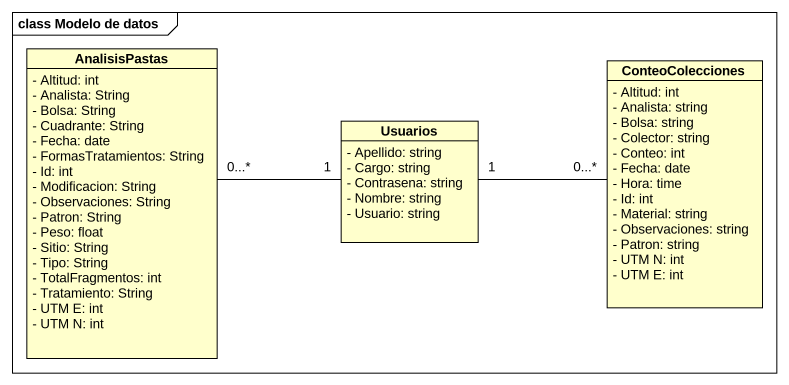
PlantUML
@startuml
mainframe class Modelo de datos
hide circle
hide empty members
skinparam classAttributeIconSize 0
class AnalisisPastas {
  - Altitud: int
  - Analista: String
  - Bolsa: String
  - Cuadrante: String
  - Fecha: date
  - FormasTratamientos: String
  - Id: int
  - Modificacion: String
  - Observaciones: String
  - Patron: String
  - Peso: float
  - Sitio: String
  - Tipo: String
  - TotalFragmentos: int
  - Tratamiento: String
  - UTM E: int
  - UTM N: int
}
class ConteoColecciones {
  - Altitud: int
  - Analista: string
  - Bolsa: string
  - Colector: string
  - Conteo: int
  - Fecha: date
  - Hora: time
  - Id: int
  - Material: string
  - Observaciones: string
  - Patron: string
  - UTM N: int
  - UTM E: int
}
class Usuarios {
  - Apellido: string
  - Cargo: string
  - Contrasena: string
  - Nombre: string
  - Usuario: string
}
AnalisisPastas "0...*" -right- "1" Usuarios
Usuarios "1" -right- "0...*" ConteoColecciones
@enduml
